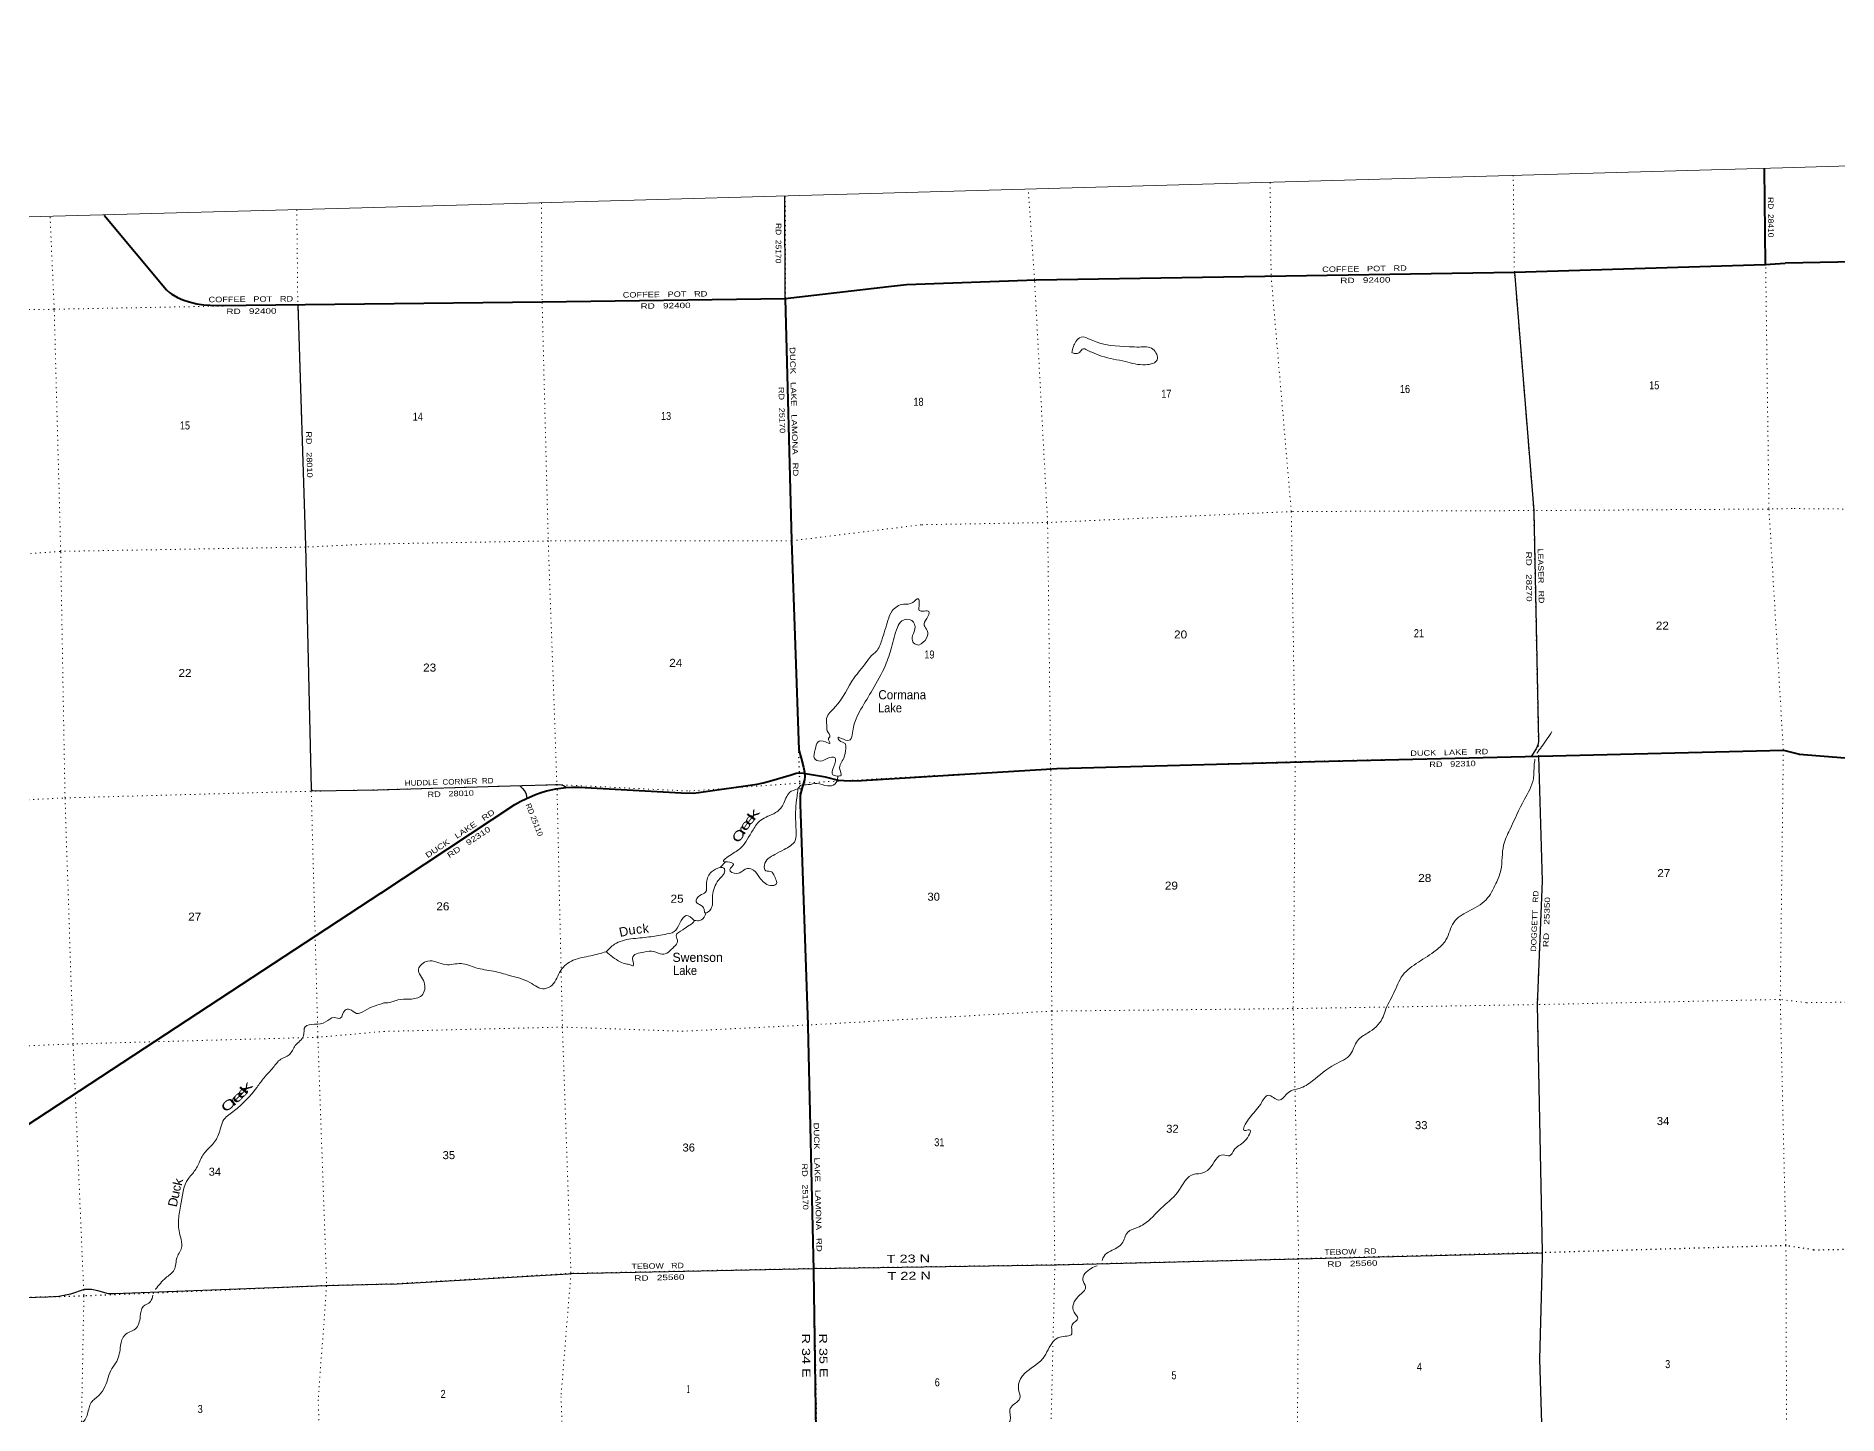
# Model space of a CAD drawing. Header units: feet. Extents: x 497223 to 751810, y -177792 to 12311.
# Drawn here: x 614375 to 653781, y -17854 to 12311 of the extents above; entities that cross this region are included whole.
import ezdxf
from ezdxf.enums import TextEntityAlignment as Align

# ---------------------------------------------------------------- set-up
doc = ezdxf.new("R2010")
doc.units = ezdxf.units.FT
doc.header["$LTSCALE"] = 70
doc.linetypes.add('DOTTED', pattern=[1.5, 0.3, -1.2])
for name, color, linetype, lineweight in [('26', 7, 'Continuous', 40), ('29', 7, 'Continuous', 25), ('39', 7, 'Continuous', 13), ('4', 7, 'Continuous', 13), ('6', 7, 'DOTTED', 25), ('7', 7, 'DOTTED', 13)]:
    doc.layers.add(name, color=color, linetype=linetype, lineweight=lineweight)
for name, color, linetype in [('27', 7, 'Continuous'), ('30', 7, 'Continuous'), ('41', 7, 'Continuous')]:
    doc.layers.add(name, color=color, linetype=linetype)

msp = doc.modelspace()

# ---------------------------------------------------------------- linework, layer by layer
at = {"layer": '26'}
for p, q in [((652198.52, 7315.82), (652177.19, 9414.47)), ((652188.25, 7313.56), (652625.62, 7341.37))]:
    msp.add_line(p, q, dxfattribs=at)
for points in [[(615862.84, 8395.04), (617228.89, 6757.36), (617298.2, 6695.38), (617346.12, 6666.62), (617465.3, 6594.4), (617585.72, 6541.95), (617724.76, 6494.29), (617892.41, 6450.84), (618043.93, 6433.51), (618322.03, 6418.33), (621558.27, 6449.74)], [(630754.85, 6567.07), (633015.35, 6829.6), (633409.93, 6872.21), (636249.66, 6977.46), (646705.55, 7148.46), (652188.25, 7313.56)], [(654930.42, 7385.48), (652625.62, 7341.37)], [(621558.27, 6449.74), (625444.79, 6493.74), (630754.85, 6567.07)], [(630754.85, 6567.07), (630892.5, 1278.34), (631055.33, -3305.49), (631075.75, -3382.6), (631105.75, -3485.3), (631156.8, -3683.32), (631177.54, -3791.51)], [(631156.06, -3816.2), (631553.05, -3876.71), (631634.69, -3894.21), (631916.58, -3964.23), (632038.01, -3976.83), (632193.63, -3980.01), (632424.78, -3975.65), (636470.11, -3724.02), (636700.6, -3713.99), (642341.23, -3558.62), (647243.09, -3443.31), (652586.38, -3311.18), (652937.58, -3396.94)], [(652935.63, -3396.82), (655031.23, -3569.39)], [(621912.94, -6439.15), (624848.94, -4497.71), (624973.52, -4427.28), (625087.85, -4376.44), (625297.37, -4283.14), (625421.3, -4236.62), (625535.63, -4201.66), (625608.67, -4185.77), (625742.06, -4160.35), (625960.06, -4127.63), (626094.57, -4119.04), (626254.99, -4120.24), (628484.55, -4247.54), (628751.09, -4250.12), (628865.81, -4240), (630148.06, -4052.85), (630275.46, -4029.26), (630415.48, -3987.76), (630891.87, -3849), (630999.54, -3816.36), (631075.75, -3808.41), (631160.03, -3814.09)], [(631181.7, -3797.44), (631186.91, -3887.85), (631177.64, -3958.59), (631129.65, -4128.9), (631097.98, -4237.4), (631085.96, -4311.17), (631086.46, -4494.36), (631252.01, -9322.89), (631253.26, -9346.69), (631380.39, -14688.66), (631527.1, -25295.73)], [(621912.94, -6439.15), (608478.7, -15254.61)]]:
    msp.add_lwpolyline(points, dxfattribs=at)
at = {"layer": '29'}
msp.add_line((630754.85, 6567.07), (630753.67, 8805.99), dxfattribs=at)
for points in [[(646705.7, 7146.65), (647127.21, 1924.97), (647128.46, 1907.43), (647230.56, -3115), (647223.05, -3171.39), (647205.51, -3230.29), (647181.71, -3282.92), (647071.47, -3447.35)], [(620099.36, 6435.58), (620269.25, 1157.93), (620392.23, -4155.8), (620401.55, -4175.96), (620423.76, -4194.47), (620487.89, -4203.11), (621850.75, -4178.98)], [(647235.21, -3441), (647313.11, -6166.1), (647201.77, -8883.02), (647315.75, -14288.9), (647313.24, -14354.06), (647306.98, -14731.24), (647256.75, -16631.15), (647341.43, -19441.66), (647341.43, -19478), (647467.85, -24859.81)], [(621850.75, -4178.98), (624745.82, -4093.74), (625827.27, -4063.7), (625865.3, -4069.01), (625906.64, -4084.53), (625986.39, -4125.95)], [(624954.72, -4087.94), (625015.13, -4146.59), (625052.65, -4193.16), (625069.39, -4221.57), (625090.07, -4273.29), (625104.52, -4369.02)], [(622148.33, -14993.41), (626017.89, -14765.15), (626075.51, -14762.65), (631395.42, -14652.33), (636658.66, -14573.38), (636682.46, -14572.13), (641954.79, -14440.58), (641988.62, -14439.32), (647315.8, -14304.35)], [(622148.33, -14993.41), (620713.7, -15025.74), (616097.12, -15206.78), (615960.45, -15200.65), (615729.45, -15139.9), (615588.98, -15112.98), (615485.38, -15108.05), (615431.11, -15112.98), (615125.23, -15211.71), (614876.07, -15259.52), (614627.55, -15273.98), (610113.55, -15398.45), (608103.59, -15432.2)]]:
    msp.add_lwpolyline(points, dxfattribs=at)
at = {"layer": '39'}
msp.add_line((629336.13, -5875.67), (629455.02, -5755.26), dxfattribs=at)
for points in [[(637026.73, 5385.19), (637062.31, 5519.16), (637112.97, 5625.42), (637228.39, 5723.66), (637450.18, 5662.18), (638287.6, 5513.36), (638501.38, 5508), (638799.3, 5458.98), (638896.08, 5228.52), (638639.98, 5119.82), (638202.33, 5188.61), (637672.12, 5310.85), (637465.72, 5392.94), (637348.94, 5447.64), (637275.63, 5469.5), (637199.68, 5394.65), (637098.03, 5363.27), (637026.73, 5385.19)], [(633683.77, -1014.29), (633847.73, -864.2), (633863.85, -692.6), (633797.49, -581.96), (633852.63, -431.27), (633901.66, -278.76), (633800.52, -267.84), (633689.33, -257.24), (633690.19, -110.27), (633668.11, 1.76), (633548.17, -82.53), (633343.86, -117.12), (633095.22, -265.84), (633005.77, -471.96), (632869.9, -904.98), (632743.77, -1156.54), (632648.05, -1242.07), (632520.74, -1403.08), (632268.19, -1727.04), (631849.44, -2366.22), (631664.87, -2617.6), (631671.67, -2810.63), (631676.38, -2886.97), (631735.4, -3017.97), (631706.62, -3059.14), (631736.33, -3158.85), (631638.59, -3129.71), (631471.46, -3132.95), (631416.82, -3297.71), (631401.55, -3493.45), (631520.48, -3552.11), (631693.47, -3486.29), (631840.04, -3471.62), (631820.89, -3671.51), (631796.86, -3847.39), (631896.62, -3876.46), (631978.79, -3863.82), (631952.11, -3735.83), (632037.93, -3483.53), (632081.02, -3276.85), (632067.05, -3166.58), (631943.88, -3102.01), (631913.37, -3036.54), (632031.52, -3073.09), (632180.96, -3082.48), (632228.12, -2934.06), (632307.85, -2623.57), (632415.35, -2414.88), (632666.36, -1990.31), (632949.7, -1454.02), (633083.1, -1065.36), (633210.69, -626.56), (633310.4, -482.52), (633527.63, -471.67), (633594.88, -664.81), (633532.9, -849.94), (633567.2, -965.61), (633683.77, -1014.29)], [(647526.61, -2904.46), (647298.16, -3239.31), (647201.94, -3371.67), (647198.37, -3377.6)], [(647154.76, -3509.53), (647137.56, -3643.35), (647119.8, -3939.81), (646923.98, -4386.8), (646602.98, -5055.11), (646469.61, -5387.41), (646408.31, -5934.84), (646301.7, -6226.04), (646086.59, -6583.05), (645692.62, -6838.99), (645378.66, -7078.33), (645208.83, -7462.1), (644991.13, -7688.35), (644605.35, -7948.05), (644262.83, -8234.59), (644063.23, -8631.37), (643875.49, -9021.73), (643816.75, -9184.62), (643493.41, -9500.74), (643271.57, -9666.73), (643122.76, -9961.27), (642776.11, -10187.54), (642289.07, -10547.05), (641996.71, -10713.24), (641761.97, -10799.12), (641552.28, -10966.74), (641320.87, -10861.28), (641156.31, -11051.64), (640891.98, -11384.03), (640805.95, -11630.3), (640908.25, -11617.02), (640806.12, -11863.79), (640577.08, -12054.17), (640476.88, -12184.13), (640341.18, -12164.24), (640035.32, -12461.69), (639831.69, -12572.76), (639705.17, -12584.79), (639338.44, -12984.8), (638974.04, -13336.44), (638603.31, -13680.22), (638464.76, -13751), (638248.84, -13856.41), (638122.57, -14103.94), (637872.48, -14268.81), (637731.32, -14379.93), (637689.96, -14477.51)], [(631915.21, -3879.37), (631844.49, -4055.24), (631682.59, -4092.53), (631453.1, -4041.36), (631258.5, -4065.59), (631092.01, -4086.92), (631036.05, -4157.12)], [(631036.05, -4157.12), (630853.57, -4239.35), (630711.76, -4503.47), (630548.64, -4677.68), (630222, -4842.94), (630054.12, -5053.53), (629789.9, -5446.3), (629546.06, -5617.01), (629407.55, -5746.16), (629498.55, -5755.38), (629629.42, -5809.64), (629546.84, -5924.96), (629696.88, -6008.82), (629936.74, -5896.61), (630067.11, -5936.8), (630199.72, -6097.7), (630433.47, -6269.51), (630561.57, -6245.36), (630508.05, -6041.72), (630461.22, -5970.72), (630333.5, -5948.57), (630302.94, -5824.72), (630532.51, -5592.06), (630732.25, -5485.14), (630977.18, -5288.23), (630997.07, -5052.09), (630989.25, -4601.44), (631017.06, -4326.71), (631037.23, -4155.64)], [(629340.07, -5873.62), (629143.63, -5975.87), (629038.85, -6204.61), (629014.16, -6418.76), (628893.72, -6488.97), (628807.89, -6626.53), (628919.56, -6707.57), (628982.77, -6786.1), (629005.95, -6871.93), (629101, -6824.66), (629167.42, -6536.74), (629197.41, -6358.66), (629270.17, -6193.32), (629351.45, -6098.17), (629433.6, -5970.79), (629418.83, -5894.76), (629345.59, -5874.92)], [(628769.95, -7036.35), (628592.96, -6931.2), (628453.71, -7096.61), (628331.27, -7281.62), (628121.78, -7340.54), (627777.22, -7397.66), (627383.79, -7440.21), (627027.19, -7556.08), (626929.25, -7635.65), (626843.6, -7720.87)], [(626845.7, -7718.78), (627147.54, -7940.8), (627276.12, -7987.08), (627369.48, -8006.29), (627430.71, -8028.53), (627421.02, -7867.8), (627670.02, -7729.13), (627887.11, -7714.26), (628066.64, -7777.07), (628330.75, -7609.75), (628405.34, -7496.69), (628376.73, -7370.78), (628517.18, -7239.55), (628668.83, -7140.18), (628737.57, -7089.71), (628777.46, -7036.97)], [(629022.86, -6880.54), (628926.66, -7023.38), (628840.68, -7042.18), (628769.95, -7036.35)], [(626843.6, -7720.87), (626504.2, -7810.03), (626122.74, -7906.56), (625848.68, -8134.58), (625660.27, -8448.48), (625495.9, -8530.13), (625174.73, -8393.27), (624723.97, -8238.34), (624378.19, -8146.54), (623994.74, -8072.03), (623669.09, -7979.6), (623329.36, -8002.35), (622941.82, -7925.95), (622740.6, -8105.38), (622863.44, -8389.37), (622809.03, -8674.91), (622545.97, -8757.65), (622288.63, -8773.78), (622157.27, -8820.18), (621982.6, -8841.93)], [(621982.6, -8841.93), (621569.76, -9004.73), (621382.88, -9068.49), (621233.66, -8982.02), (621133.74, -8998.96), (621028.59, -9175.3), (620897.61, -9160.88), (620707.69, -9256.97), (620468.21, -9308.12), (620258.96, -9362.43), (620222.64, -9556.97), (620044.4, -9773.68), (619911.88, -9974.99), (619728.04, -10072.93), (619560.8, -10255.06), (619360.66, -10478.44), (619208.08, -10680.31), (618858.33, -11071.21), (618619.21, -11267.47), (618507.5, -11359.33), (618378.74, -11685.51), (618233.7, -11937.56), (618066.21, -12111.63), (617925.36, -12369.61), (617800.87, -12570.69), (617709.77, -12680.1), (617537.34, -13289.72), (617489.04, -13619.65), (617533.29, -13955.02), (617563.8, -14167.82), (617460.47, -14404.58), (617394.54, -14682.61), (617212.95, -14855.07), (616989.51, -15105.31), (616987.74, -15107.5)], [(637583.11, -14590), (637446.6, -14648.54), (637266.26, -14905.82), (637325.85, -15052.91), (637175.8, -15254.89), (637075.41, -15608.3), (637158.66, -15740.55), (637032.72, -15883.4), (637023.49, -16078.94), (636764.11, -16151.5), (636618.35, -16246.66), (636399.57, -16613.85), (635903.58, -17062.21), (635863.77, -17305.02), (635890.42, -17489.37), (635678.68, -17713.42), (635681.36, -17960.93), (635473.8, -18188.87), (635278.46, -18535.19), (634929.09, -18856.16), (634697.28, -18853.38), (634469.58, -19081.95), (633988.45, -19266.15), (633685.08, -19462.88), (633293, -19543.64), (633000.97, -19490.41), (632712.94, -19493.42), (632604.89, -19229.09), (632489.49, -19156.22), (632390.78, -19328.41), (632179.38, -19447.77), (631809.21, -19407.06), (631525.72, -19407.7)], [(616931.33, -15229.95), (616875.11, -15374.63), (616717.73, -15483.92), (616653.99, -15701.41), (616547.68, -15972.52), (616314.7, -16106.12), (616225.24, -16336.44), (616139.23, -16681.55), (616033.47, -16837.75), (615882.7, -17233.08), (615755.78, -17420.11), (615583.98, -17584.23), (615501.02, -17830.49), (615356.4, -18030.12), (615100.63, -18073.66), (615092.84, -18214.99), (615008.97, -18364.51), (614805.54, -18612.17), (614624.07, -18788.66), (614365.68, -18945.16), (614143.84, -19048.21), (613997.46, -19189.43), (613993.8, -19401.19), (613841.52, -19613.13), (613710.58, -19800.28), (613632.07, -19927.48), (613587.97, -20063.79), (613532.38, -20152.04), (613325.2, -20208.31), (612986.13, -20086.91), (612749.08, -20085.58), (612484.74, -20044.7), (612265.52, -20101.32), (612170.83, -20224.95), (611990.64, -20310.69), (611553.88, -20546.83), (611398.27, -20581.49), (611180.13, -20674.35), (610572.25, -20963.73), (610300.06, -21062.16), (610126.62, -21171.9), (609957.62, -21295.63), (609749.34, -21382.17), (609629.96, -21552.86), (609470.2, -21650.12), (609298.34, -21812.22), (609157.13, -21925.08), (608886.58, -22011.37), (608498.49, -21996.18), (608076.83, -21933.56), (607835.16, -21978.72), (607437.57, -22114.98), (607229.54, -22143.06), (606971.21, -22235.05), (606882.06, -22275.88), (606797.41, -22266.19), (606762.81, -22317.56), (606704.61, -22319.21)]]:
    msp.add_spline(points, degree=3, dxfattribs=at)
at = {"layer": '4'}
msp.add_lwpolyline([(497222.97, 5471.78), (528293.91, 6177.1), (559363.85, 6925.15), (590432.73, 7715.93), (621500.49, 8549.46), (652567.07, 9425.72), (683632.43, 10344.71), (714696.49, 11306.43), (745759.19, 12310.89), (751809.62, -170897.82), (720494.89, -171910.42), (689178.8, -172879.94), (657861.41, -173806.39), (626542.78, -174689.76), (595222.96, -175530.05), (563902.01, -176327.26), (532580.01, -177081.38), (501256.99, -177792.42)], close=True, dxfattribs=at)
at = {"layer": '6'}
for points in [[(630753.67, 8805.99), (630756.72, 6571.15), (630895.27, 1267.37), (631072.06, -4035.21), (631252.37, -9323.6), (631381.78, -14653.83), (631473.71, -19924.11), (631528.75, -25285.62), (631598.67, -30700.25), (631663.92, -36100.45), (631677.65, -37037.75)], [(653249.01, -14242.61), (657939.31, -14143.39), (663318.45, -13990.52), (668653.25, -13828.17), (673980.83, -13730.31), (679274.28, -13634.91), (684355.44, -13512.64)], [(653249.01, -14242.61), (652643.9, -14149.08), (647315.8, -14304.35), (641984.97, -14439.57), (641689.23, -14450.6), (636692.38, -14573.59), (631381.78, -14653.83), (626072.17, -14762.22), (622148.33, -14993.41)], [(622148.33, -14993.41), (620728.43, -15026.86), (615428.44, -15252.64), (610114.89, -15398.25), (604790.69, -15536.06), (599665.56, -15627.57), (594402.63, -15737.84), (591048.46, -15838.3)]]:
    msp.add_lwpolyline(points, dxfattribs=at)
at = {"layer": '7'}
for points in [[(641364.07, 9104.81), (641384.56, 7057.94), (641825.95, 1908.6), (641911.94, -3561.9), (641869.21, -8982.09), (641986.41, -14423.42), (641949.95, -19678.35), (641942.99, -25026.96), (642072.22, -30409.55), (642212.34, -35872.3), (642221.17, -36741.01)], [(647605.01, -36587.58), (647594.79, -35715.33), (647422.76, -30321.21), (647370.54, -27636.37), (647467.85, -24859.81), (647339.7, -19442.64), (647256.75, -16631.15), (647315.8, -14304.35), (647200.89, -8870.99), (647313.11, -6166.1), (647235.21, -3441), (647126.53, 1930.15), (646704.37, 7146.07), (646680.06, 9256.4)], [(652177.19, 9414.47), (652200.21, 7246.66), (652271.7, 1958.89), (652586.38, -3311.18), (652518.62, -8764.36), (652643.9, -14149.08), (652659.94, -19350.02), (652799.79, -24742.27), (652868.07, -30173.13), (652926.06, -32377.66)], [(636819.45, -36893.65), (636820.95, -35947.03), (636670.74, -30540.95), (636628.43, -25109.34), (636533.41, -19725.69), (636654.14, -14574.8), (636587.31, -9019.15), (636563.77, -3719.81), (636496.44, 1678.8), (636210.75, 6984.01), (636073.24, 8955.18)], [(615681.6, -37478.56), (615636.84, -36427.12), (615459.56, -30967.56), (615371.79, -25737.84), (615326.84, -20314.78), (615421.25, -15235.86), (615186.83, -9738.19), (615008.53, -4355.2), (614914.2, 1040.24), (614772.74, 6333.57), (614681.81, 8362.86)], [(620076.84, 8510.34), (620099.36, 6435.58), (620269.02, 1138.34), (620393.61, -4209.36), (620539.04, -9592.34), (620730.83, -15026.86), (620545.11, -17524.07), (620651.43, -20235.83), (620829.8, -25583.99), (620921.28, -30918.62), (620983.57, -36313.35), (621026.76, -37332.52)], [(625426.33, 8657.84), (625442.37, 6482.74), (625575.86, 1265.36), (625766.04, -4064.75), (625886.15, -9369.35), (626072.17, -14762.22), (625854.72, -17454.32), (625961.25, -20134.23), (626144.79, -25456.73), (626313.82, -30882.35), (626244.39, -36230.91), (626290.68, -37187.47)], [(652625.62, 7341.37), (654930.42, 7385.48), (657446.38, 7285.56), (662668.38, 7309.59), (668032.29, 7395.85), (673364.74, 7584.33), (678681.86, 7714.25), (683711.24, 7802.83)], [(621558.27, 6449.74), (625450, 6495.06), (630754.85, 6567.07), (633452.15, 6873.21), (636212.28, 6976.39), (641372.34, 7061.58), (646710.71, 7147.9), (652191, 7312.06), (652625.62, 7341.37)], [(607272.5, 6225.89), (609390.49, 6251.37), (614772.74, 6333.57), (620099.36, 6435.58), (621558.27, 6449.74)], [(681505.33, 2443.22), (678864.57, 2421.69), (673585.94, 2268.12), (668264.98, 2124.06), (662879.37, 2005.32), (657571.6, 1929.86), (652780.45, 1973.91)], [(652780.45, 1973.91), (652250.51, 1963.83), (647126.53, 1930.15), (641840.04, 1909.04), (636496.79, 1668.75), (633733.99, 1620.22), (630895.27, 1267.37), (625575.86, 1265.36), (621702.8, 1197.44)], [(621702.8, 1197.44), (620269.02, 1131.15), (614900.21, 1037.83), (609614.52, 617.72), (604281.04, 516.75), (599400.67, 338.1)], [(621850.75, -4178.98), (625766.04, -4064.75), (628656.09, -4205.7), (631072.06, -4035.21), (636564.66, -3724.34), (641911.94, -3561.9), (647235.21, -3441), (652586.38, -3311.18), (652935.63, -3396.82)], [(590769.1, -5151.91), (593950.97, -5132.21), (599302.28, -4956.16), (604445.78, -4816.23), (609800.55, -4621.93), (615008.53, -4355.2), (620374.44, -4209.36), (621850.75, -4178.98)], [(653092.78, -8835.36), (657862.16, -8774.99), (663231.77, -8662.49), (668537.15, -8556.87), (673823.89, -8409.23), (679163.2, -8285.06), (681578.01, -8179.01), (684189.14, -8140.04)], [(653092.78, -8835.36), (652518.62, -8764.36), (647223.24, -8876.33), (641862.54, -8964.18), (636587.31, -9019.15), (631252.37, -9323.6), (628520.87, -9459.71), (625886.15, -9369.35), (621996.16, -9463.22)], [(621996.16, -9463.22), (620539.04, -9592.34), (615186.83, -9738.19), (609888.92, -9953.05), (604532.45, -10090.95), (599420.26, -10203.78), (594055.95, -10414.48), (590909.91, -10538.15)]]:
    msp.add_lwpolyline(points, dxfattribs=at)

# ---------------------------------------------------------------- texts
at = {"layer": '27'}
for s, rotation, width, p in [('RD  28410', 270.302, 1.15, (652250.5, 8786.78)), ('COFFEE   POT   RD', 0.926, 1.25, (642501.83, 7146.9)), ('COFFEE   POT   RD', 0.791, 1.25, (627206.38, 6588.07)), ('RD   92400', 0.943, 1.35, (642898.43, 6901.94)), ('RD   92400', 0.556, 1.35, (618538.12, 6226.71)), ('RD   92400', 0.91, 1.35, (627594.62, 6343.05)), ('DUCK   LAKE   LAMONA   RD', 271.491, 1.3, (630856.38, 5505.29)), ('RD   25170', 271.644, 1.25, (630611.99, 4634.6)), ('DUCK   LAKE   RD', 1.348, 1.25, (644429.72, -3439.47)), ('RD   92310', 1.269, 1.25, (644845.21, -3683.2)), ('DUCK   LAKE   RD', 33.475, 1.3, (622940.14, -5675.99)), ('RD   92310', 33.475, 1.35, (623413.91, -5675.99)), ('DUCK   LAKE   LAMONA   RD', 271.363, 1.3, (631378.12, -11458.49)), ('RD   25170', 271.231, 1.25, (631124.3, -12353.63))]:
    msp.add_text(s, height=120, rotation=rotation, dxfattribs=dict(at, width=width)).set_placement(p)
at = {"layer": '27', "width": 1.25}
msp.add_text('COFFEE   POT   RD', height=120, rotation=0.556, dxfattribs=at).set_placement((619072.74, 6495.44), align=Align.CENTER)
at = {"layer": '30'}
for s, rotation, width, p in [('RD  25170', 269.705, 1.15, (630551.57, 7779.11)), ('RD   28010', 271.326, 1.25, (620291.98, 3155.39)), ('RD   28270', 270.617, 1.35, (646966.1, 485.15)), ('RD   28010', 1.952, 1.25, (623444.52, -4323.07)), ('RD 25110', 291.794, 1.05, (625218.57, -4856.08)), ('RD   25350', 88.15, 1.35, (647469.72, -7075.07)), ('RD   25560', 1.493, 1.35, (643163.98, -14601.04)), ('RD   25560', 1.471, 1.35, (628008.21, -14908.46))]:
    msp.add_text(s, height=120, rotation=rotation, dxfattribs=dict(at, width=width)).set_placement(p, align=Align.CENTER)
for s, rotation, width, p in [('LEASER   RD', 271.165, 1.2, (647214.96, 1096.39)), ('HUDDLE  CORNER  RD', 1.686, 1.1, (622440.58, -4093.33)), ('DOGGETT   RD', 87.624, 1.15, (647178.71, -7716.82)), ('TEBOW   RD', 1.169, 1.2, (627398.88, -14665.12)), ('TEBOW   RD', 1.451, 1.2, (642548.18, -14355.12))]:
    msp.add_text(s, height=120, rotation=rotation, dxfattribs=dict(at, width=width)).set_placement(p)
at = {"layer": '41'}
for s, width, p in [('Cormana', 0.95, (632795.18, -2198.97)), ('Lake', 0.9, (632790.16, -2484.68)), ('Lake', 0.9, (628308.23, -8228.89))]:
    msp.add_text(s, height=200, dxfattribs=dict(at, width=width)).set_placement(p)
for s, rotation, width, p in [('e', 53.198, 1.7, (630057.48, -4882.1)), ('k', 54.68, 1.85, (630141.16, -4775.27)), ('C', 55.821, 1.45, (629814.99, -5243.92)), ('r', 58.447, 1.7, (629896.38, -5116.78)), ('e', 56.298, 1.6, (629965.72, -5003.35)), ('D', 12.05, 1.05, (627247.07, -7376.34)), ('u', 7.688, 1.05, (627419.09, -7339.3)), ('k', 51.1, 2, (619045.58, -10758.43)), ('C', 39.356, 1.6, (618636.16, -11151.17)), ('r', 39.4, 2, (618753.04, -11057.61)), ('e', 42.712, 1.95, (618854.72, -10962.54)), ('e', 47.768, 1.9, (618958.84, -10858.38)), ('u', 78.21, 1.15, (617505.55, -13050.49)), ('k', 77.173, 1.15, (617578.25, -12778.47)), ('D', 78.21, 1.05, (617470.79, -13217))]:
    msp.add_text(s, height=200, rotation=rotation, dxfattribs=dict(at, width=width)).set_placement(p, align=Align.CENTER)
for s, rotation, p in [('c', 6.073, (627571.91, -7323.14)), ('k', 6.272, (627717.84, -7310.44)), ('c', 81.624, (617536.37, -12905.44))]:
    msp.add_text(s, height=200, rotation=rotation, dxfattribs=at).set_placement(p, align=Align.CENTER)
msp.add_text('Swenson', height=200, dxfattribs=at).set_placement((628293.2, -7943.19))
at = {"layer": '6', "width": 1.35}
for s, rotation, p in [('T 23 N', 0.859, (632979.21, -14528.56)), ('T 22 N', 0.859, (632997.35, -14903.22)), ('R 34 E', 270.792, (631122.35, -16074.44)), ('R 35 E', 270.792, (631499.53, -16071.63))]:
    msp.add_text(s, height=175, rotation=rotation, dxfattribs=at).set_placement(p)
at = {"layer": '7'}
for s, width, p in [('15', 0.85, (649652.47, 4583.6)), ('18', 0.85, (633562.99, 4221.67)), ('17', 0.85, (638981.74, 4396.91)), ('16', 0.85, (644201.7, 4503.36)), ('14', 0.85, (622613.8, 3897.85)), ('13', 0.85, (628042.37, 3912.53)), ('20', 1.1, (639262.02, -867.27)), ('21', 0.85, (644505.96, -839.44)), ('22', 1.1, (649797.29, -674.52)), ('19', 0.85, (633801.75, -1305.58)), ('23', 1.1, (622840.27, -1591.71)), ('24', 1.1, (628221.87, -1488.45)), ('29', 1.1, (639061.1, -6361.25)), ('28', 1.1, (644601.55, -6193.57)), ('27', 1.1, (649829.09, -6089.09)), ('26', 1.1, (623128.34, -6814.98)), ('25', 1.1, (628250.58, -6648.06)), ('30', 1.05, (633868.68, -6604.47)), ('33', 1.05, (644530.6, -11601.88)), ('34', 1.05, (649819.24, -11511.02)), ('31', 0.85, (634017.82, -11975.35)), ('32', 1.05, (639089.33, -11680.8)), ('35', 1.05, (623265.74, -12257.7)), ('36', 1.05, (628512.36, -12091.59)), ('5', 0.85, (639205.28, -17073.54)), ('4', 0.85, (644571.07, -16887.55)), ('3', 0.85, (650002.03, -16828.75)), ('2', 0.85, (623222.06, -17481.41)), ('1', 0.4, (628605.85, -17371.12)), ('6', 0.85, (634027.43, -17227.65))]:
    msp.add_text(s, height=175, dxfattribs=dict(at, width=width)).set_placement(p)
for s, width, p in [('15', 0.85, (617631.51, 3704.27)), ('22', 1.1, (617632.96, -1710.3)), ('27', 1.1, (617845.78, -7040.72)), ('34', 1.05, (618285.8, -12620.22)), ('3', 0.85, (617965.58, -17810.57))]:
    msp.add_text(s, height=175, dxfattribs=dict(at, width=width)).set_placement(p, align=Align.CENTER)

doc.saveas('drawing.dxf')
